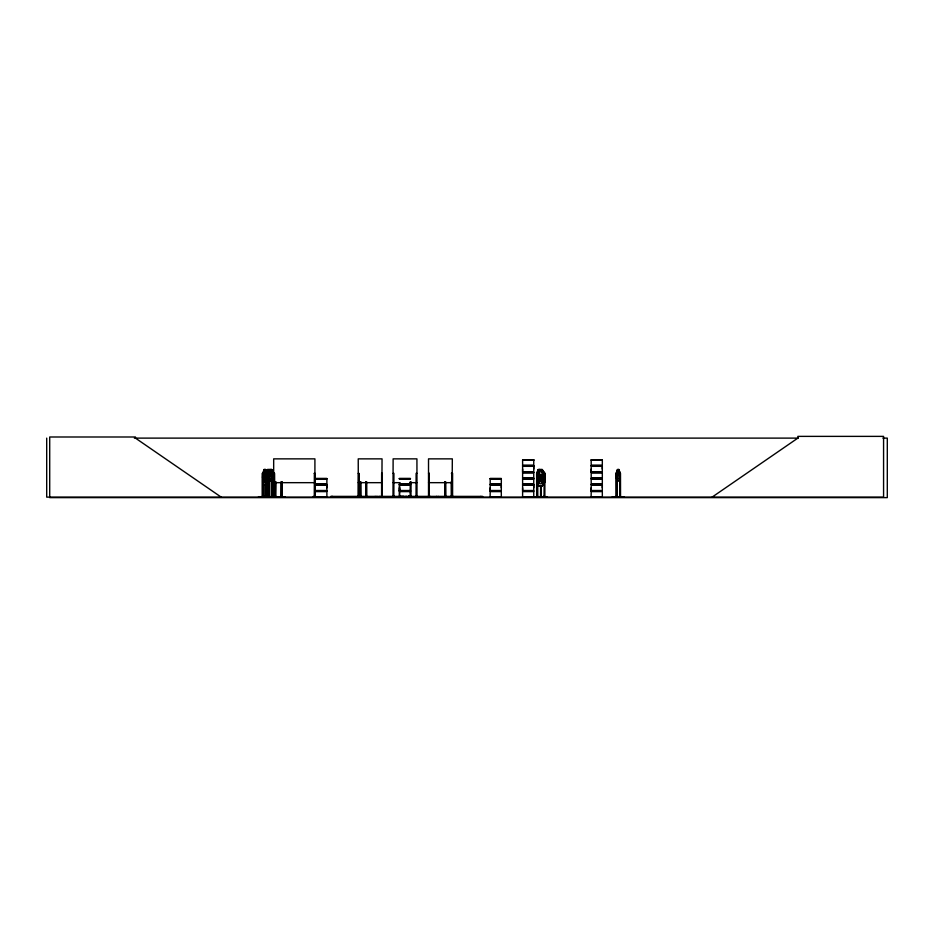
<?xml version="1.0" encoding="UTF-8"?>
<svg xmlns="http://www.w3.org/2000/svg" width="934" height="934" viewBox="0 0 934 934"><rect width="100%" height="100%" fill="white"/><g stroke="black" fill="none" stroke-linecap="round" stroke-linejoin="round"><path stroke-width="1.4" d="M326.877 487.781L326.877 485.038L315.75 485.038M410.446 490.513L399.308 490.513L399.32 487.781M399.694 487.781L399.694 490.513L399.682 485.038M490.187 490.513L490.187 485.038L501.324 485.038L501.313 490.513L490.187 490.513L490.198 487.781M501.313 487.781L501.313 485.038M522.608 490.513L522.608 485.038L533.746 485.038L533.734 490.513L522.608 490.513L522.62 487.781M522.608 471.787L522.608 466.323L533.746 466.323L533.734 471.787L522.608 471.787L522.62 469.055M533.734 487.781L533.734 485.038M533.734 469.055L533.734 466.323M591.187 490.513L591.187 485.038L602.325 485.038L602.313 490.513L591.187 490.513L591.199 487.781M591.187 471.787L591.187 466.323L602.325 466.323L602.313 471.787L591.187 471.787L591.199 469.055M602.313 487.781L602.313 485.038M602.313 469.055L602.313 466.323M537.284 473.129L537.33 497.122L537.4 473.024M616.662 497.11L616.545 473.036M619.837 473.129L619.814 497.122M269.249 473.129L269.202 497.063M544.125 473.188L544.884 473.328L544.849 497.122M267.031 473.199L267.182 480.847L265.583 484.524L264.112 484.524M399.635 497.086L399.682 491.611M490.117 497.075L501.324 496.888L501.313 491.611L490.187 491.611L490.117 496.935M591.14 497.086L602.337 496.888L602.325 491.611L591.187 491.611L591.14 496.923M538.358 472.254L539.175 470.106M537.762 472.09L538.206 469.615L542.105 469.615M533.034 497.063L546.787 496.678L522.62 496.736M540.809 497.11L540.868 485.925M540.996 497.051L540.961 485.925M612.319 496.678L624.402 497.051M620.059 497.11L620.188 473.293L618.915 469.51L617.444 469.51L616.125 473.328L616.171 477.064L617.526 480.835L618.915 480.835L620.269 477.064L620.269 473.293M620.258 497.051L620.258 496.258M264.112 469.615L263.388 476.153L264.369 478.395L265.338 478.395L266.307 473.328L265.583 469.615L264.03 469.615M264.112 473.386L263.388 479.936L264.369 482.178L265.338 482.178L266.307 479.936L265.583 473.386L264.112 473.386L262.524 477.064L264.007 480.835L265.606 480.835L267.101 477.064L264.509 470.106L264.602 476.445L265.583 473.328M424.701 497.005L432.489 497.122M258.508 496.678L284.847 497.063L279.301 497.063M266.015 497.11L265.968 484.524M272.448 476.153L271.479 478.395L270.51 478.395L269.529 476.153L270.253 469.615L268.665 473.293L268.77 497.122M266.529 473.328L267.673 469.615L269.973 469.615M362.871 497.063L354.406 497.063M271.852 497.063L271.864 496.258M442.086 497.051L456.411 496.666M618.822 480.835L620.141 477.029M539.397 469.615L538.054 476.153L539.852 478.395L541.627 478.395L543.39 476.153L542.07 469.615M539.397 474.997L538.054 481.547L539.852 483.789L541.627 483.789L543.39 481.547L543.39 478.71L541.16 470.106L540.272 470.106L539.408 474.986L540.272 476.445L542.07 474.986M275.81 497.051L275.857 496.258L274.876 496.258M264.089 469.51L262.571 473.328L262.582 497.122M262.652 477.099L264.182 473.293L265.688 473.293L266.961 477.029M265.525 480.835L267.042 477.029M268.712 473.328L270.23 469.51M265.606 484.618L267.136 480.812M271.666 480.835L273.23 477.064L271.747 480.835L267.579 480.835M392.992 496.678L393.121 458.863L416.926 458.863L416.996 497.122M400.441 497.005L400.569 496.258L400.663 497.122M401.188 497.11L402.309 496.258L402.414 497.122M265.828 472.347L267.579 469.51L271.747 469.51L273.23 473.293L273.148 477.064M265.373 473.328L267.638 469.51M536.723 478.71L539.315 474.904L542.105 474.904M536.63 478.675L539.35 474.904M542.07 480.741L544.744 477.029L544.744 473.328L542.105 469.51L538.182 469.51L536.63 473.293L536.7 497.122M542.07 474.904L544.826 478.675L544.697 482.423L542.024 486.135L539.35 486.135M542.07 486.229L544.697 482.423M401.27 497.122L401.281 496.258L401.363 497.11L402.846 497.122M405.321 496.911L405.041 496.386M405.648 497.11L406.5 497.075L405.017 496.888M405.975 496.421L406.185 496.911M522.573 478.173L533.758 478.395M546.81 497.051L522.573 497.11M712.105 497.122L797.846 438.116L797.846 436.376L883.576 436.376L883.576 497.122L46.7 497.122L46.7 438.116M262.302 497.063L262.314 473.328L263.049 472.989L263.061 497.063M134.356 438.116L798.29 438.116M882.922 438.116L887.3 438.116L887.3 497.624L49.712 497.624L49.712 436.995L135.453 436.995L135.453 438.116L221.183 497.122M522.596 459.726L533.758 459.726M591.175 459.726L602.337 459.726M522.62 460.275L533.734 460.275M591.199 460.275L602.313 460.275M522.526 465.599L533.816 465.599M591.117 465.599L602.407 465.599M522.526 465.938L533.816 465.938M591.117 465.938L602.407 465.938M264.007 469.51L265.606 469.51M270.171 469.615L271.724 469.615L272.448 473.328L272.401 497.122M618.892 469.615L617.467 469.615L616.79 473.328L616.907 497.122M618.436 470.106L617.899 470.106C615.985 477.951 620.293 477.939 618.355 470.106M522.526 472.172L533.816 472.172M591.117 472.172L602.407 472.172M522.526 472.511L533.816 472.511M591.117 472.511L602.407 472.511M266.61 472.989L266.599 497.122M272.751 472.989L272.646 497.122M616.452 472.989L616.463 497.051M266.283 473.328L267.101 473.293L266.949 497.122M451.858 473.293L451.822 497.122M544.826 473.293L542.152 469.51M616.078 473.293L616.872 473.328M269.19 473.328L268.455 473.328L268.455 497.122L268.455 496.258M272.424 473.328L273.23 473.293L271.666 469.51M273.674 473.328L274.526 473.328L274.608 497.122M314.209 473.328L315.062 473.328L315.143 497.122M358.236 473.328L358.913 473.328L358.913 497.122M393.121 473.328L393.926 473.328L393.833 497.122M416.926 473.328L416.12 473.328L416.027 497.122M428.519 473.328L429.185 473.328L429.231 497.122M451.356 473.328L452.593 473.328L452.593 497.122M619.744 473.328L620.491 473.328L620.538 497.122M265.174 473.877L264.124 477.099L264.602 480.228L265.583 478.757L265.081 473.877M268.794 477.029L270.23 480.835M536.957 477.029L539.385 480.835L542.152 480.835L544.744 477.029M616.078 477.064L617.549 480.741M522.62 478.021L533.734 478.021L533.746 472.896L522.608 472.896L522.608 478.161L533.758 478.161M602.313 478.021L591.199 478.021L591.199 472.896L602.325 472.896L602.325 478.161L591.082 478.313L602.337 478.453M315.739 478.453L326.888 478.453M399.297 478.453L410.458 478.453M490.175 478.453L501.324 478.453M315.739 478.652L326.888 478.652L326.877 483.94L315.75 483.94M399.297 478.64L410.458 478.64M315.762 478.99L326.877 478.99M399.32 478.99L410.435 478.99M490.198 478.99L501.313 478.99M522.62 478.99L533.734 478.99M591.199 478.99L602.313 478.99M262.606 480.847L264.182 484.618L265.688 484.618M536.723 482.423L539.35 486.229M273.674 482.668L314.91 482.668M358.236 482.668L382.041 482.668M393.121 482.668L400.126 482.668M409.921 482.668L416.926 482.668M428.519 482.668L452.325 482.668M399.308 483.94L410.446 483.94M315.669 484.326L326.958 484.326M399.227 484.326L410.516 484.326M490.105 484.326L501.395 484.326M522.526 484.326L533.816 484.326M591.117 484.326L602.407 484.326M315.669 484.664L326.958 484.664M399.227 484.664L410.516 484.664M490.105 484.664L501.395 484.664M522.526 484.664L533.816 484.664M591.117 484.664L602.407 484.664M410.446 485.038L399.308 485.038L399.308 490.513M539.315 486.229L542.105 486.229M315.75 490.513L326.888 490.513L326.888 485.038M315.669 490.887L326.958 490.887M399.227 490.887L410.516 490.887M490.105 490.887L501.395 490.887M522.526 490.887L533.816 490.887M591.117 490.887L602.407 490.887M315.669 491.226L326.958 491.226M399.227 491.226L410.516 491.226M490.105 491.226L501.395 491.226M522.526 491.226L533.816 491.226M591.117 491.226L602.407 491.226M315.75 491.611L326.888 491.611L326.888 496.888L312.855 496.631L317.373 497.063M410.446 491.611L399.308 491.611L399.378 497.122L410.154 496.503M262.244 496.258L263.061 496.258M265.069 496.258L267.031 496.258M268.385 496.258L269.202 496.258M271.28 496.258L273.172 496.258L273.125 497.122M273.592 496.258L274.608 496.258M281.099 496.258L282.08 496.258M315.143 496.258L314.128 496.258L314.128 497.122M536.7 496.258L537.727 496.258M540.517 496.258L541.311 496.258L541.276 497.122L541.241 485.925M616.148 496.258L616.942 496.258M619.779 496.258L620.573 496.258M284.8 496.678L279.208 497.122M312.913 496.678L326.877 496.736M399.32 496.736L410.808 496.736M490.198 496.736L501.313 496.736M591.199 496.736L602.313 496.736M362.917 497.005L354.441 497.005L369.642 497.051M378.433 497.063L386.116 497.051M410.832 496.9L399.285 497.11M411.182 497.005L411.147 496.258M402.531 497.098L402.005 497.122M545.164 497.063L543.938 496.258L543.938 497.122M537.213 497.051L537.015 496.258M405.823 497.11L404.691 497.11L405.554 497.11M539.432 480.741L536.758 477.029L537.727 479.586M266.529 476.153L268.058 478.395M266.412 478.955L267.638 480.835M268.432 476.445L267.684 474.986L268.432 470.106L269.19 470.106L269.716 472.254M616.79 476.153L617.689 478.395L618.588 478.395L619.464 476.153L618.798 469.615M265.525 469.51L267.042 473.328M262.571 477.029L264.089 480.835M618.822 469.51L620.141 473.328M263.026 497.005L263.026 496.258M616.23 473.328L616.183 497.122M544.639 496.258L544.662 497.122M544.253 496.258L544.277 497.122M544.148 473.328L544.067 497.122M540.599 485.925L540.553 497.122M537.727 497.122L537.645 473.328L536.723 473.328L536.852 497.122M533.746 496.888L533.746 491.611L522.608 491.611L522.608 496.888M482.586 497.122L482.609 496.386L330.799 496.386L330.799 497.122M480.858 496.386L480.858 497.122M452.838 496.386L452.838 497.122M452.371 496.258L452.371 497.122M451.998 481.722L452.079 497.122L452.325 458.863L428.519 458.863L428.519 497.122M451.717 496.258L451.682 497.122M451.461 496.258L451.484 497.122M451.169 481.722L451.274 497.122M451.099 496.258L451.099 497.122M445.623 481.722L445.693 497.122M445.436 481.722L445.518 497.122M445.308 496.258L445.308 497.122M444.981 481.722L444.981 497.122M444.794 481.722L444.806 497.122M444.712 496.258L444.712 497.122M438.186 496.386L438.186 497.122M436.458 496.386L436.458 497.122M430.352 496.386L430.352 497.122M428.916 473.328L428.963 497.122M428.788 473.328L428.788 497.122M416.833 496.258L416.833 497.122M416.214 496.258L416.214 497.122M411.053 481.722L410.96 497.122M410.341 496.258L410.341 497.122M410.248 481.722L410.154 497.122M409.372 497.122L409.407 496.258L409.22 497.122M408.602 496.258L408.602 497.122M408.508 496.258L408.415 497.122M406.547 496.386L406.547 497.122M403.546 496.386L403.546 497.122M403.208 497.122L403.114 496.258L403.091 497.122M394.02 496.258L394.02 497.122M393.214 496.258L393.214 497.122M382.298 497.122L382.31 473.328L381.632 473.328L381.586 497.122M381.854 496.258L381.854 497.122L382.041 458.863L358.236 458.863L358.306 497.122M381.235 496.386L381.235 497.122M379.741 496.386L379.741 497.122M376.951 496.386L376.951 497.122M375.211 496.386L375.211 497.122M366.63 481.722L366.618 497.122M366.42 481.722L366.49 497.122M366.163 496.258L366.291 497.122M366.035 481.722L365.965 497.122M365.824 481.722L365.754 497.122M360.746 481.722L360.816 497.122M360.536 481.722L360.606 497.122M360.431 496.258L360.407 497.122M360.139 481.722L360.139 497.122M359.94 481.722L359.975 497.122M359.87 496.258L359.87 497.122M358.96 496.258L358.96 497.122M358.691 497.122L358.644 473.328L358.458 497.122M357.43 496.386L357.43 497.122M332.527 496.386L332.527 497.122M331.663 496.386L331.663 497.122M314.91 497.122L314.91 458.863L273.674 458.863L273.674 497.122M314.489 496.258L314.466 497.122M314.361 473.328L314.279 497.122M281.998 481.722L281.963 497.122M281.811 481.722L281.706 497.122L281.496 496.258M281.368 481.722L281.297 497.122M281.181 481.722L281.111 497.122M275.787 481.722L275.67 497.122M275.588 481.722L275.46 497.122L275.285 496.258M275.156 481.722L275.075 497.122L274.958 481.722M274.374 473.328L274.456 497.122M274.246 496.258L274.269 497.122M273.954 496.258L273.931 497.122M273.825 473.328L273.732 497.122M273.102 473.328L273.09 497.122M272.821 476.118L272.775 497.122M272.191 478.92L272.214 497.122L271.992 478.92M271.689 496.258L271.654 497.122M271.56 478.92L271.479 497.122L271.362 478.92M268.852 478.92L268.899 497.122M266.727 496.258L266.727 497.122M266.505 496.258L266.505 497.122M266.283 481.722L266.272 497.122M265.781 484.524L265.851 497.122M265.641 496.258L265.676 497.122M265.443 496.258L265.466 497.122M265.338 484.524L265.338 497.122M265.151 484.524L265.151 497.122M262.711 473.328L262.758 497.122M263.867 475.826L264.649 478.687L263.832 481.629L264.894 479.212L265.91 481.675L265.163 478.663L265.957 475.931L264.917 478.103L263.867 475.826M270.743 470.106L270.265 474.986L271.222 476.445L271.724 473.328L270.65 470.106M538.661 477.449L540.097 480.298L538.603 483.24L540.553 480.823L542.514 483.24L541.031 480.274L542.479 477.543L540.588 479.714L538.661 477.449M540.272 475.488L539.408 480.368L541.16 481.839L542.07 478.71L541.16 475.488L540.237 475.488M539.35 469.51L536.63 473.293L539.385 469.51M533.758 459.937L522.596 459.937L522.62 465.225L533.746 465.225L533.746 459.948M602.337 459.937L591.175 459.948L591.199 465.225L602.325 465.225L602.325 459.948M501.324 478.675L490.175 478.652L490.198 483.94L501.324 483.94L501.324 478.675M533.758 478.64L522.596 478.64L522.62 483.94L533.746 483.94L533.746 478.675M602.337 478.652L591.175 478.64L591.199 483.94L602.325 483.94L602.325 478.675"/></g></svg>
